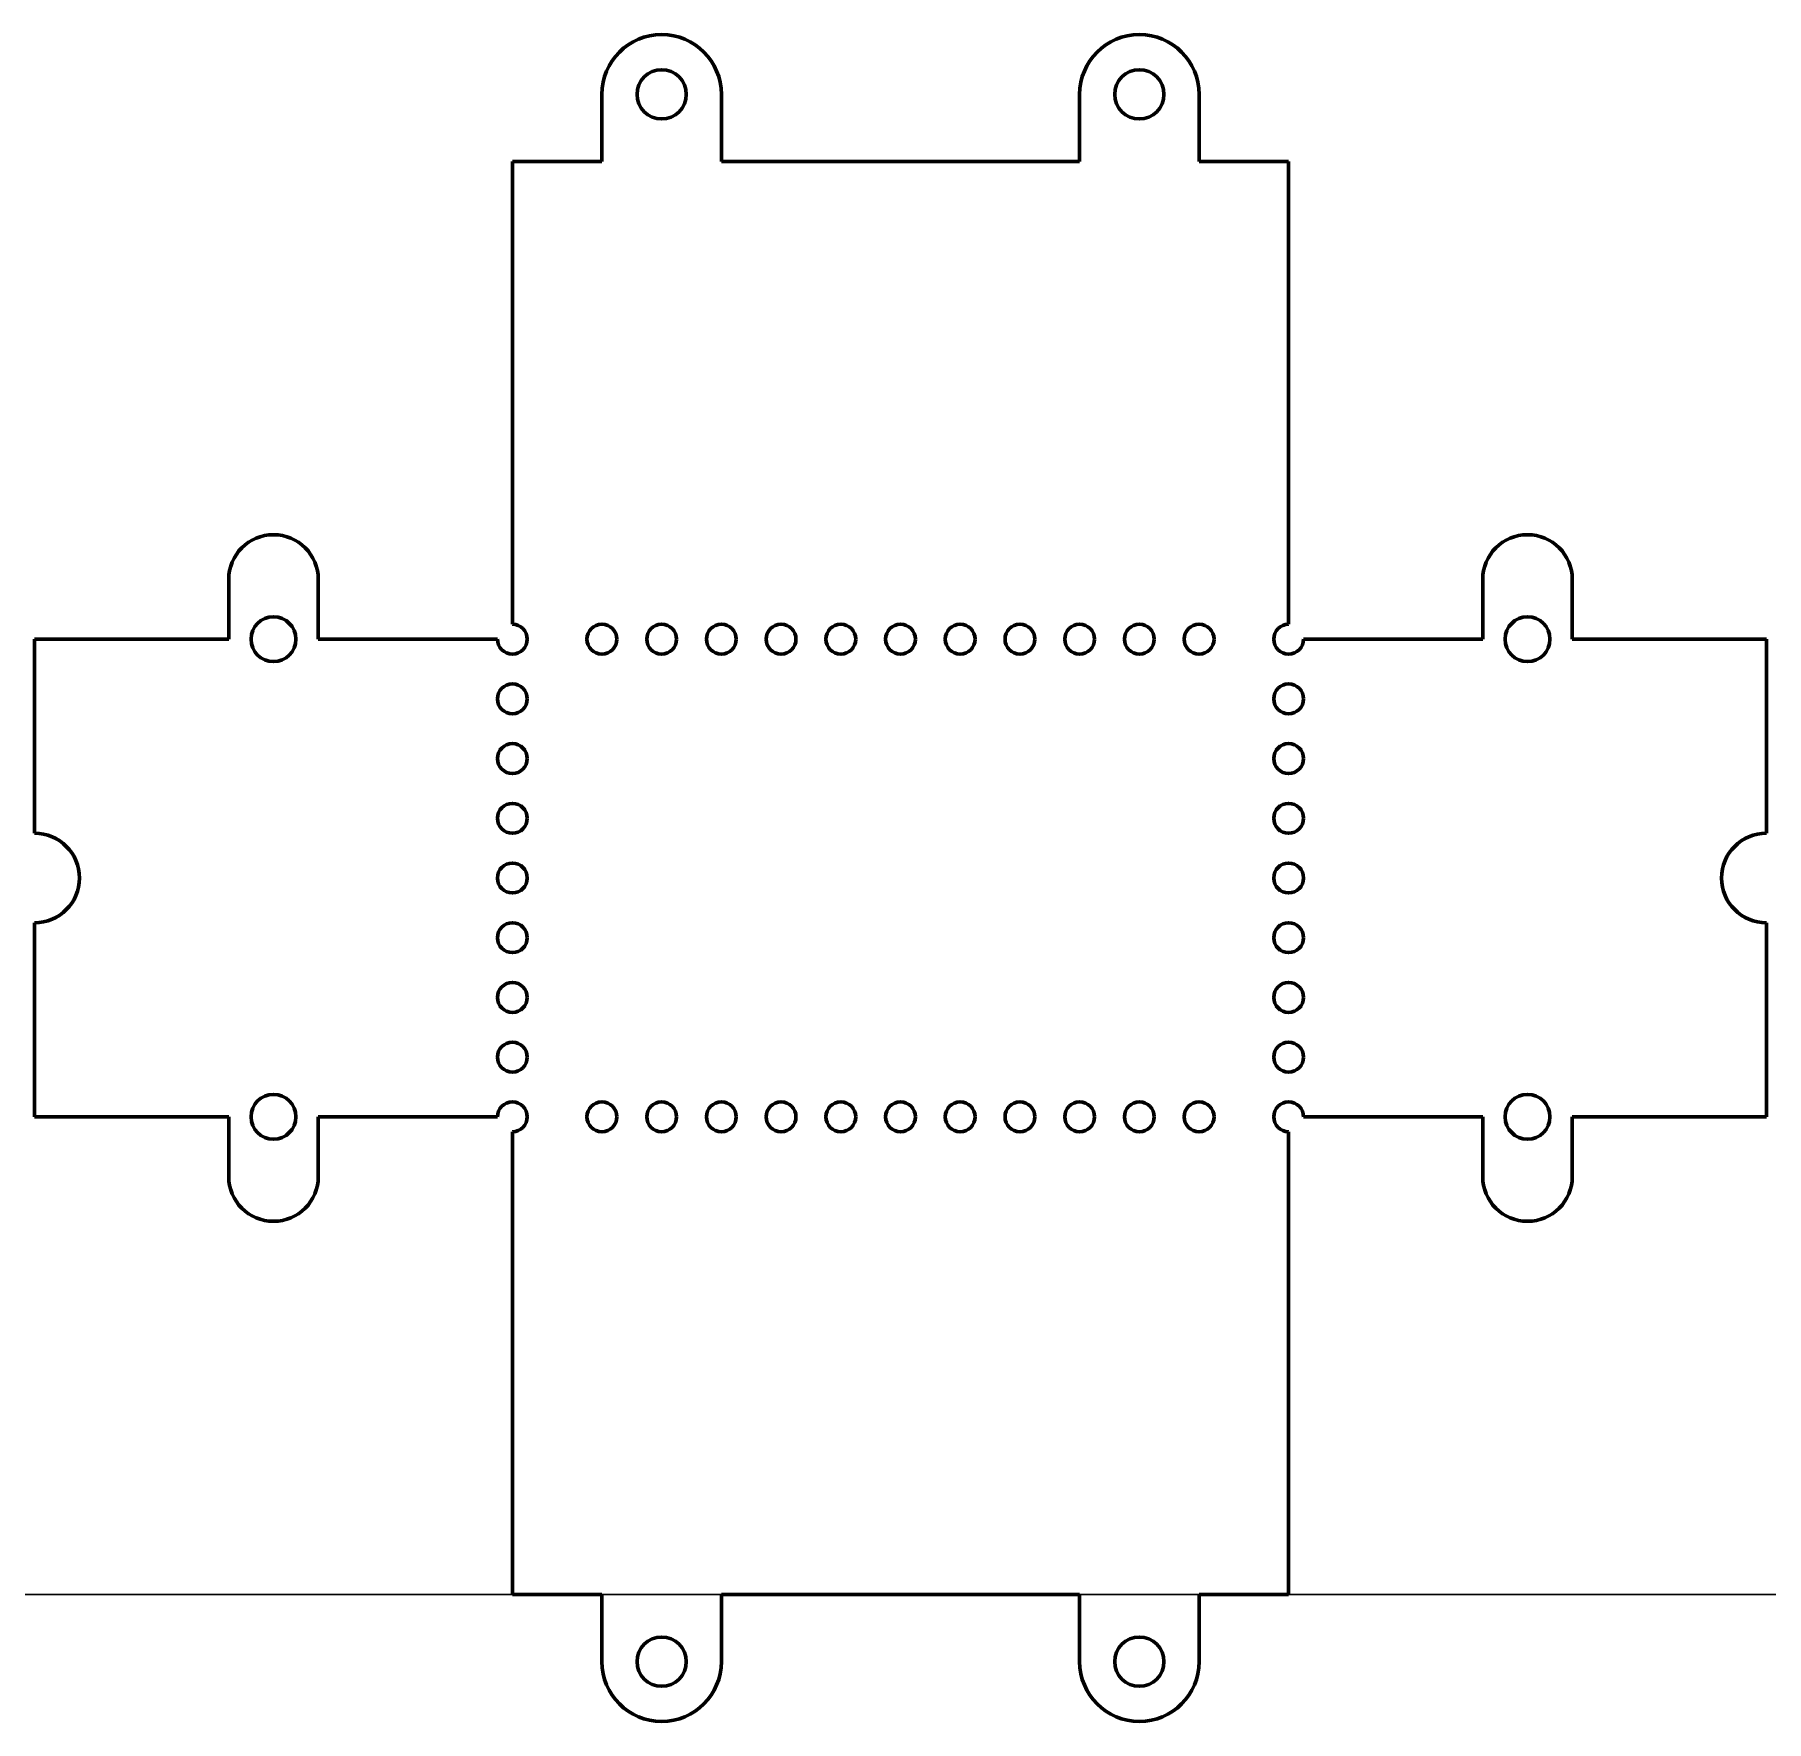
# Model space of a CAD drawing. Header units: millimetres. Extents: x -58 to 58, y -57 to 57.
import ezdxf

# ---------------------------------------------------------------- set-up
doc = ezdxf.new("R2010")
doc.units = ezdxf.units.MM
doc.linetypes.add('K5LT_BASIC', pattern=[0])

msp = doc.modelspace()

# ---------------------------------------------------------------- linework, layer by layer
at = {"color": 150, "linetype": 'K5LT_BASIC', "lineweight": 60, "true_color": 0x0080ff}
for p, q in [((-20, 52.5), (-20, 48)), ((-12, 52.5), (-12, 48)), ((12, 48), (12, 52.5)), ((20, 52.5), (20, 48)), ((-26, 17), (-26, 48)), ((-26, 48), (-20, 48)), ((-12, 48), (12, 48)), ((20, 48), (26, 48)), ((26, 17), (26, 48)), ((-45, 16), (-45, 20)), ((-39, 16), (-39, 20)), ((39, 16), (39, 20)), ((45, 16), (45, 20)), ((-58, 3), (-58, 16)), ((-45, 16), (-58, 16)), ((-27, 16), (-39, 16)), ((27, 16), (39, 16)), ((45, 16), (58, 16)), ((58, 3), (58, 16)), ((-58, -3), (-58, -16)), ((58, -3), (58, -16)), ((-58, -16), (-45, -16)), ((-45, -16), (-45, -20)), ((-39, -20), (-39, -16)), ((-39, -16), (-27, -16)), ((39, -16), (27, -16)), ((39, -20), (39, -16)), ((58, -16), (45, -16)), ((45, -16), (45, -20)), ((-26, -48), (-26, -17)), ((26, -48), (26, -17)), ((-26, -48), (-20, -48)), ((-20, -52.5), (-20, -48)), ((-12, -52.5), (-12, -48)), ((-12, -48), (12, -48)), ((12, -48), (12, -52.5)), ((20, -52.5), (20, -48)), ((20, -48), (26, -48))]:
    msp.add_line(p, q, dxfattribs=at)
at = {"color": 232, "true_color": 0xc52b79}
msp.add_xline((0, -48), (1, 0), dxfattribs=at)
at = {"color": 150, "linetype": 'K5LT_BASIC', "lineweight": 60, "true_color": 0x0080ff}
for centre, radius in [((-16, 52.5), 1.65), ((16, 52.5), 1.65), ((-42, 16), 1.5), ((42, 16), 1.5), ((-20, 16), 1), ((-16, 16), 1), ((-12, 16), 1), ((-8, 16), 1), ((-4, 16), 1), ((0, 16), 1), ((4, 16), 1), ((8, 16), 1), ((12, 16), 1), ((16, 16), 1), ((20, 16), 1), ((-26, 12), 1), ((26, 12), 1), ((-26, 8), 1), ((26, 8), 1), ((-26, 4), 1), ((26, 4), 1), ((-26, 0), 1), ((26, 0), 1), ((-26, -4), 1), ((26, -4), 1), ((-26, -8), 1), ((26, -8), 1), ((-26, -12), 1), ((26, -12), 1), ((-42, -16), 1.5), ((-20, -16), 1), ((-16, -16), 1), ((-12, -16), 1), ((-8, -16), 1), ((-4, -16), 1), ((0, -16), 1), ((4, -16), 1), ((8, -16), 1), ((12, -16), 1), ((16, -16), 1), ((20, -16), 1), ((42, -16), 1.5), ((-16, -52.5), 1.65), ((16, -52.5), 1.65)]:
    msp.add_circle(centre, radius, dxfattribs=at)
for centre, radius, start, end in [((-16, 52.5), 4, 0, 180), ((16, 52.5), 4, 0, 180), ((-42, 20), 3, 0, 180), ((42, 20), 3, 0, 180), ((-26, 16), 1, 180, 90), ((26, 16), 1, 90, 0), ((-58, 0), 3, 270, 90), ((58, 0), 3, 90, 270), ((-26, -16), 1, 270, 180), ((26, -16), 1, 0, 270), ((-42, -20), 3, 180, 0), ((42, -20), 3, 180, 0), ((-16, -52.5), 4, 180, 0), ((16, -52.5), 4, 180, 0)]:
    msp.add_arc(centre, radius, start, end, dxfattribs=at)

doc.saveas('drawing.dxf')
